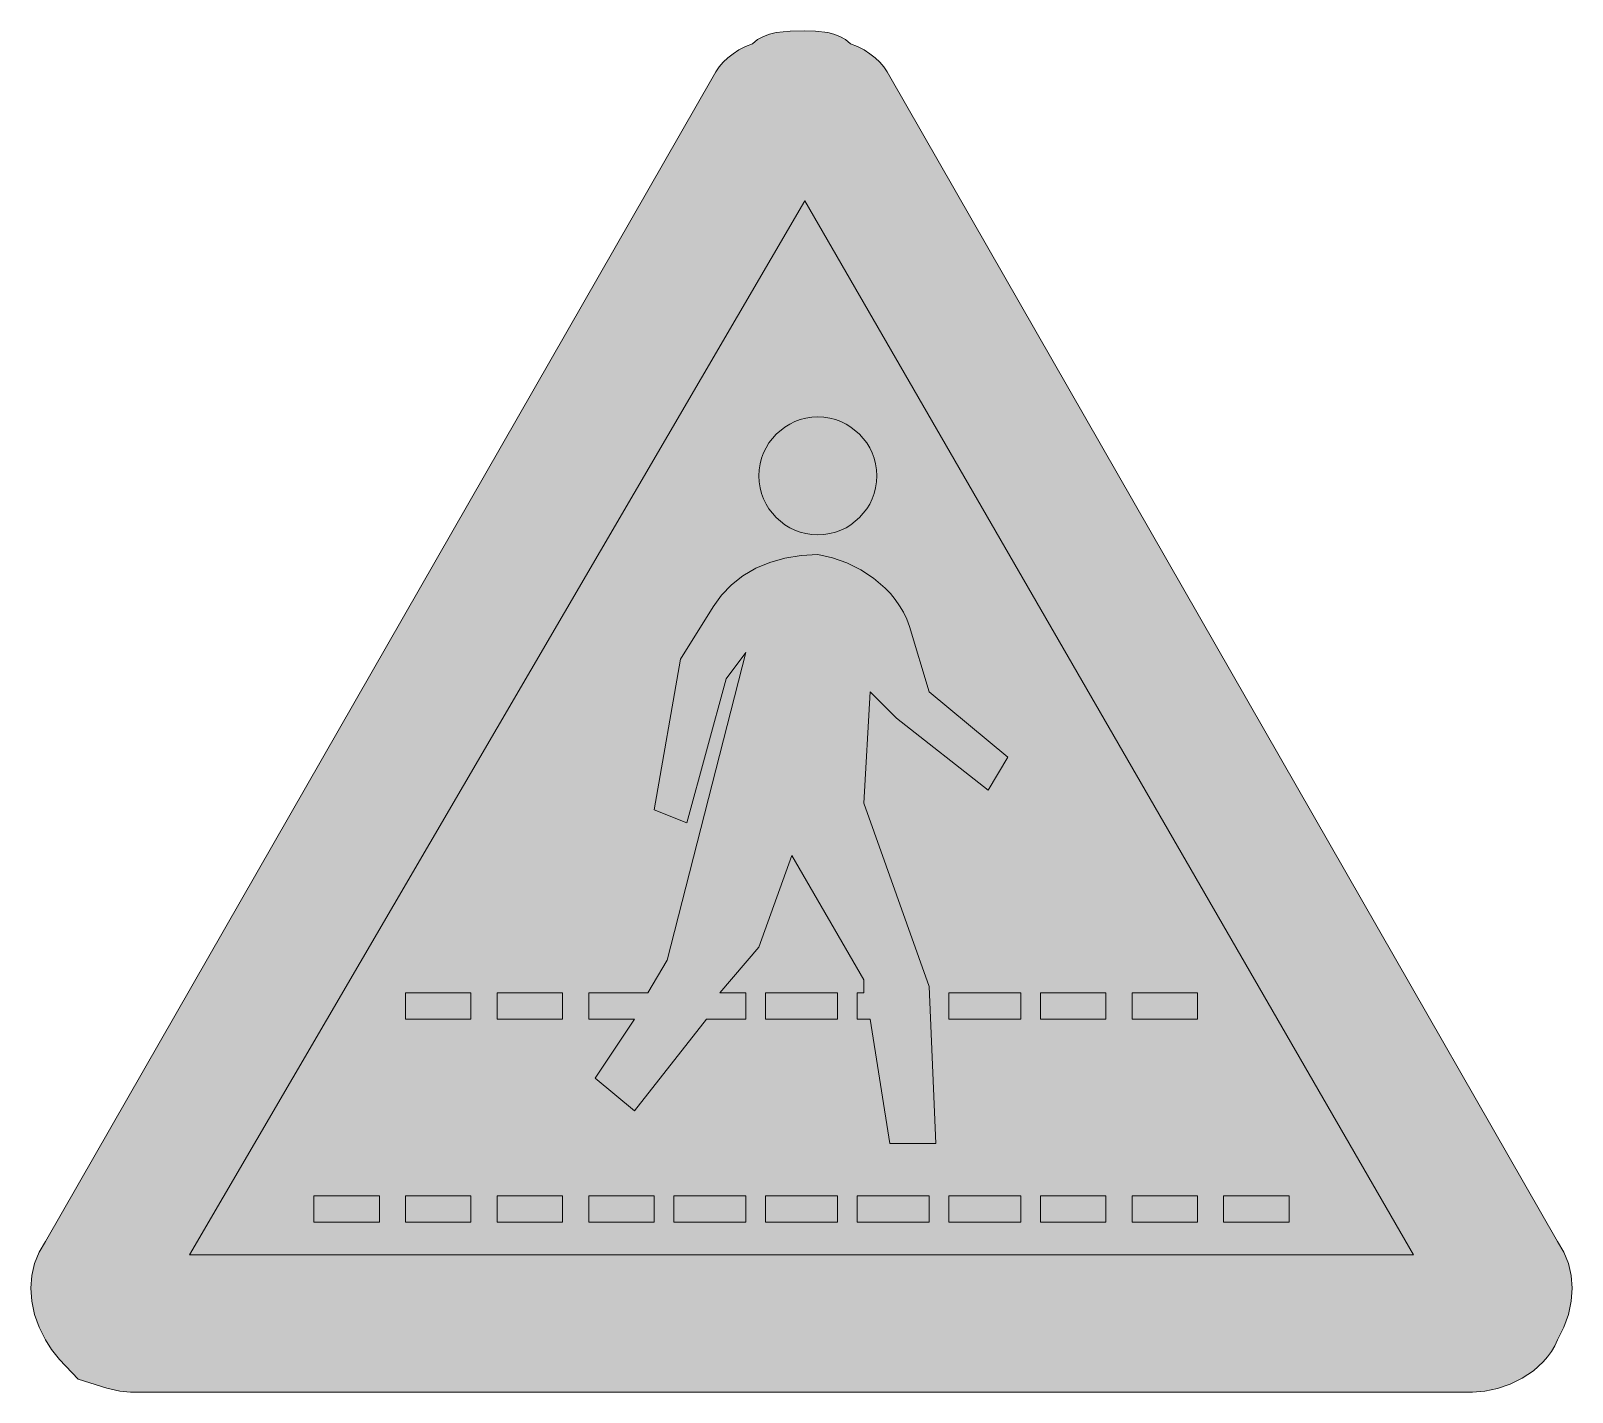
# Model space of a CAD drawing. Header units: metres. Extents: x 142 to 425, y 10 to 260.
import ezdxf

# ---------------------------------------------------------------- set-up
doc = ezdxf.new("R2010")
doc.units = ezdxf.units.M
for name, color, linetype, true_color in [('FILL_BLACK_000000', 7, 'Continuous', 0x000000), ('FILL_RED_FF0000', 7, 'Continuous', 0xff0000), ('FILL_WHITE_FFFFFF', 7, 'Continuous', 0xffffff)]:
    doc.layers.add(name, color=color, linetype=linetype, true_color=true_color)

msp = doc.modelspace()

# ---------------------------------------------------------------- hatches: boundary and pattern name
at = {"layer": 'FILL_BLACK_000000', "true_color": 0x000000}
h = msp.add_hatch(color=7, dxfattribs=at)
h.dxf.hatch_style = 1
h.paths.add_polyline_path([(297.15, 177.21), (296.99, 176.13), (296.73, 175.1), (296.37, 174.1), (295.91, 173.16), (295.37, 172.27), (294.06, 170.67), (292.46, 169.36), (291.57, 168.82), (290.63, 168.36), (289.63, 168), (288.6, 167.74), (287.52, 167.58), (286.41, 167.52), (285.3, 167.58), (284.22, 167.74), (283.19, 168), (282.19, 168.36), (281.25, 168.82), (280.36, 169.36), (278.76, 170.67), (277.45, 172.27), (276.91, 173.16), (276.45, 174.1), (276.09, 175.1), (275.83, 176.13), (275.67, 177.21), (275.61, 178.32), (275.67, 179.43), (275.83, 180.51), (276.09, 181.54), (276.45, 182.54), (276.91, 183.48), (277.45, 184.37), (278.76, 185.97), (280.36, 187.28), (281.25, 187.82), (282.19, 188.28), (283.19, 188.64), (284.22, 188.9), (285.3, 189.06), (286.41, 189.12), (287.52, 189.06), (288.6, 188.9), (289.63, 188.64), (290.63, 188.28), (291.57, 187.82), (292.46, 187.28), (294.06, 185.97), (295.37, 184.37), (295.91, 183.48), (296.37, 182.54), (296.73, 181.54), (296.99, 180.51), (297.15, 179.43), (297.21, 178.32), (297.15, 177.21)])
h = msp.add_hatch(color=7, dxfattribs=at)
h.dxf.hatch_style = 1
h.paths.add_polyline_path([(299.61, 55.92), (296.01, 78.72), (293.61, 78.72), (293.61, 83.52), (294.81, 83.52), (294.81, 85.92), (281.61, 108.72), (275.61, 91.92), (268.41, 83.52), (273.21, 83.52), (273.21, 78.72), (266.01, 78.72), (252.81, 61.92), (245.61, 67.92), (252.81, 78.72), (244.41, 78.72), (244.41, 83.52), (255.21, 83.52), (258.81, 89.52), (273.21, 145.92), (269.61, 141.12), (262.41, 114.72), (256.41, 117.12), (261.21, 144.72), (267.21, 154.32), (268.72, 156.46), (270.55, 158.35), (272.65, 159.99), (275.01, 161.37), (277.59, 162.46), (280.37, 163.26), (283.32, 163.75), (286.41, 163.92), (289.1, 163.3), (291.73, 162.36), (294.26, 161.11), (296.61, 159.57), (298.74, 157.74), (299.7, 156.73), (300.58, 155.65), (301.39, 154.51), (302.09, 153.31), (302.7, 152.04), (303.21, 150.72), (306.81, 138.72), (321.21, 126.72), (317.61, 120.72), (300.81, 133.92), (296.01, 138.72), (294.81, 118.32), (306.81, 84.72), (308.01, 55.92), (299.61, 55.92)])
h = msp.add_hatch(color=7, dxfattribs=at)
h.dxf.hatch_style = 1
h.paths.add_polyline_path([(210.81, 83.52), (222.81, 83.52), (222.81, 78.72), (210.81, 78.72), (210.81, 83.52)])
h = msp.add_hatch(color=7, dxfattribs=at)
h.dxf.hatch_style = 1
h.paths.add_polyline_path([(227.61, 83.52), (239.61, 83.52), (239.61, 78.72), (227.61, 78.72), (227.61, 83.52)])
h = msp.add_hatch(color=7, dxfattribs=at)
h.dxf.hatch_style = 1
h.paths.add_polyline_path([(276.81, 83.52), (290.01, 83.52), (290.01, 78.72), (276.81, 78.72), (276.81, 83.52)])
h = msp.add_hatch(color=7, dxfattribs=at)
h.dxf.hatch_style = 1
h.paths.add_polyline_path([(310.41, 83.52), (323.61, 83.52), (323.61, 78.72), (310.41, 78.72), (310.41, 83.52)])
h = msp.add_hatch(color=7, dxfattribs=at)
h.dxf.hatch_style = 1
h.paths.add_polyline_path([(327.21, 83.52), (339.21, 83.52), (339.21, 78.72), (327.21, 78.72), (327.21, 83.52)])
h = msp.add_hatch(color=7, dxfattribs=at)
h.dxf.hatch_style = 1
h.paths.add_polyline_path([(344.01, 83.52), (356.01, 83.52), (356.01, 78.72), (344.01, 78.72), (344.01, 83.52)])
h = msp.add_hatch(color=7, dxfattribs=at)
h.dxf.hatch_style = 1
h.paths.add_polyline_path([(194.01, 46.32), (206.01, 46.32), (206.01, 41.52), (194.01, 41.52), (194.01, 46.32)])
h = msp.add_hatch(color=7, dxfattribs=at)
h.dxf.hatch_style = 1
h.paths.add_polyline_path([(210.81, 46.32), (222.81, 46.32), (222.81, 41.52), (210.81, 41.52), (210.81, 46.32)])
h = msp.add_hatch(color=7, dxfattribs=at)
h.dxf.hatch_style = 1
h.paths.add_polyline_path([(227.61, 46.32), (239.61, 46.32), (239.61, 41.52), (227.61, 41.52), (227.61, 46.32)])
h = msp.add_hatch(color=7, dxfattribs=at)
h.dxf.hatch_style = 1
h.paths.add_polyline_path([(244.41, 46.32), (256.41, 46.32), (256.41, 41.52), (244.41, 41.52), (244.41, 46.32)])
h = msp.add_hatch(color=7, dxfattribs=at)
h.dxf.hatch_style = 1
h.paths.add_polyline_path([(260.01, 46.32), (273.21, 46.32), (273.21, 41.52), (260.01, 41.52), (260.01, 46.32)])
h = msp.add_hatch(color=7, dxfattribs=at)
h.dxf.hatch_style = 1
h.paths.add_polyline_path([(276.81, 46.32), (290.01, 46.32), (290.01, 41.52), (276.81, 41.52), (276.81, 46.32)])
h = msp.add_hatch(color=7, dxfattribs=at)
h.dxf.hatch_style = 1
h.paths.add_polyline_path([(293.61, 46.32), (306.81, 46.32), (306.81, 41.52), (293.61, 41.52), (293.61, 46.32)])
h = msp.add_hatch(color=7, dxfattribs=at)
h.dxf.hatch_style = 1
h.paths.add_polyline_path([(310.41, 46.32), (323.61, 46.32), (323.61, 41.52), (310.41, 41.52), (310.41, 46.32)])
h = msp.add_hatch(color=7, dxfattribs=at)
h.dxf.hatch_style = 1
h.paths.add_polyline_path([(327.21, 46.32), (339.21, 46.32), (339.21, 41.52), (327.21, 41.52), (327.21, 46.32)])
h = msp.add_hatch(color=7, dxfattribs=at)
h.dxf.hatch_style = 1
h.paths.add_polyline_path([(344.01, 46.32), (356.01, 46.32), (356.01, 41.52), (344.01, 41.52), (344.01, 46.32)])
h = msp.add_hatch(color=7, dxfattribs=at)
h.dxf.hatch_style = 1
h.paths.add_polyline_path([(360.81, 46.32), (372.81, 46.32), (372.81, 41.52), (360.81, 41.52), (360.81, 46.32)])
at = {"layer": 'FILL_RED_FF0000', "true_color": 0xff0000}
h = msp.add_hatch(color=7, dxfattribs=at)
h.dxf.hatch_style = 1
h.paths.add_polyline_path([(423.19, 36.01), (424.03, 33.93), (424.54, 31.7), (424.71, 29.37), (424.54, 26.99), (424.03, 24.59), (423.19, 22.22), (422.01, 19.92), (421.51, 18.82), (420.9, 17.78), (420.19, 16.81), (419.4, 15.89), (417.6, 14.25), (415.56, 12.87), (413.35, 11.78), (411.04, 10.98), (408.7, 10.49), (406.41, 10.32), (160.41, 10.32), (158.4, 10.53), (156.06, 11.07), (150.81, 12.72), (147.36, 16.32), (145.92, 18.12), (144.81, 19.92), (143.63, 22.22), (142.78, 24.59), (142.28, 26.99), (142.11, 29.37), (142.28, 31.7), (142.78, 33.93), (143.63, 36.01), (144.81, 37.92), (267.21, 251.52), (267.72, 252.42), (268.33, 253.3), (269.07, 254.16), (269.91, 254.97), (270.87, 255.73), (271.93, 256.41), (273.12, 257.02), (274.41, 257.52), (275.36, 258.31), (276.42, 258.91), (277.55, 259.33), (278.76, 259.62), (281.33, 259.88), (284.01, 259.92), (286, 259.88), (288.21, 259.62), (289.33, 259.33), (290.42, 258.91), (291.46, 258.31), (292.41, 257.52), (293.7, 257.02), (294.88, 256.41), (295.95, 255.73), (296.91, 254.97), (297.75, 254.16), (298.48, 253.3), (299.1, 252.42), (299.61, 251.52), (422.01, 37.92), (423.19, 36.01)])
at = {"layer": 'FILL_WHITE_FFFFFF', "true_color": 0xffffff}
h = msp.add_hatch(color=7, dxfattribs=at)
h.dxf.hatch_style = 1
h.paths.add_polyline_path([(284.01, 228.72), (395.61, 35.52), (171.21, 35.52), (284.01, 228.72)])

# ---------------------------------------------------------------- linework, layer by layer
at = {"layer": 'FILL_BLACK_000000', "lineweight": 0, "true_color": 0x000000}
for points in [[(297.15, 177.21), (296.99, 176.13), (296.73, 175.1), (296.37, 174.1), (295.91, 173.16), (295.37, 172.27), (294.06, 170.67), (292.46, 169.36), (291.57, 168.82), (290.63, 168.36), (289.63, 168), (288.6, 167.74), (287.52, 167.58), (286.41, 167.52), (285.3, 167.58), (284.22, 167.74), (283.19, 168), (282.19, 168.36), (281.25, 168.82), (280.36, 169.36), (278.76, 170.67), (277.45, 172.27), (276.91, 173.16), (276.45, 174.1), (276.09, 175.1), (275.83, 176.13), (275.67, 177.21), (275.61, 178.32), (275.67, 179.43), (275.83, 180.51), (276.09, 181.54), (276.45, 182.54), (276.91, 183.48), (277.45, 184.37), (278.76, 185.97), (280.36, 187.28), (281.25, 187.82), (282.19, 188.28), (283.19, 188.64), (284.22, 188.9), (285.3, 189.06), (286.41, 189.12), (287.52, 189.06), (288.6, 188.9), (289.63, 188.64), (290.63, 188.28), (291.57, 187.82), (292.46, 187.28), (294.06, 185.97), (295.37, 184.37), (295.91, 183.48), (296.37, 182.54), (296.73, 181.54), (296.99, 180.51), (297.15, 179.43), (297.21, 178.32)], [(299.61, 55.92), (296.01, 78.72), (293.61, 78.72), (293.61, 83.52), (294.81, 83.52), (294.81, 85.92), (281.61, 108.72), (275.61, 91.92), (268.41, 83.52), (273.21, 83.52), (273.21, 78.72), (266.01, 78.72), (252.81, 61.92), (245.61, 67.92), (252.81, 78.72), (244.41, 78.72), (244.41, 83.52), (255.21, 83.52), (258.81, 89.52), (273.21, 145.92), (269.61, 141.12), (262.41, 114.72), (256.41, 117.12), (261.21, 144.72), (267.21, 154.32), (268.72, 156.46), (270.55, 158.35), (272.65, 159.99), (275.01, 161.37), (277.59, 162.46), (280.37, 163.26), (283.32, 163.75), (286.41, 163.92), (289.1, 163.3), (291.73, 162.36), (294.26, 161.11), (296.61, 159.57), (298.74, 157.74), (299.7, 156.73), (300.58, 155.65), (301.39, 154.51), (302.09, 153.31), (302.7, 152.04), (303.21, 150.72), (306.81, 138.72), (321.21, 126.72), (317.61, 120.72), (300.81, 133.92), (296.01, 138.72), (294.81, 118.32), (306.81, 84.72), (308.01, 55.92)], [(210.81, 83.52), (222.81, 83.52), (222.81, 78.72), (210.81, 78.72)], [(227.61, 83.52), (239.61, 83.52), (239.61, 78.72), (227.61, 78.72)], [(276.81, 83.52), (290.01, 83.52), (290.01, 78.72), (276.81, 78.72)], [(310.41, 83.52), (323.61, 83.52), (323.61, 78.72), (310.41, 78.72)], [(327.21, 83.52), (339.21, 83.52), (339.21, 78.72), (327.21, 78.72)], [(344.01, 83.52), (356.01, 83.52), (356.01, 78.72), (344.01, 78.72)], [(194.01, 46.32), (206.01, 46.32), (206.01, 41.52), (194.01, 41.52)], [(210.81, 46.32), (222.81, 46.32), (222.81, 41.52), (210.81, 41.52)], [(227.61, 46.32), (239.61, 46.32), (239.61, 41.52), (227.61, 41.52)], [(244.41, 46.32), (256.41, 46.32), (256.41, 41.52), (244.41, 41.52)], [(260.01, 46.32), (273.21, 46.32), (273.21, 41.52), (260.01, 41.52)], [(276.81, 46.32), (290.01, 46.32), (290.01, 41.52), (276.81, 41.52)], [(293.61, 46.32), (306.81, 46.32), (306.81, 41.52), (293.61, 41.52)], [(310.41, 46.32), (323.61, 46.32), (323.61, 41.52), (310.41, 41.52)], [(327.21, 46.32), (339.21, 46.32), (339.21, 41.52), (327.21, 41.52)], [(344.01, 46.32), (356.01, 46.32), (356.01, 41.52), (344.01, 41.52)], [(360.81, 46.32), (372.81, 46.32), (372.81, 41.52), (360.81, 41.52)]]:
    msp.add_lwpolyline(points, close=True, dxfattribs=at)
at = {"layer": 'FILL_RED_FF0000', "lineweight": 0, "true_color": 0xff0000}
msp.add_lwpolyline([(423.19, 36.01), (424.03, 33.93), (424.54, 31.7), (424.71, 29.37), (424.54, 26.99), (424.03, 24.59), (423.19, 22.22), (422.01, 19.92), (421.51, 18.82), (420.9, 17.78), (420.19, 16.81), (419.4, 15.89), (417.6, 14.25), (415.56, 12.87), (413.35, 11.78), (411.04, 10.98), (408.7, 10.49), (406.41, 10.32), (160.41, 10.32), (158.4, 10.53), (156.06, 11.07), (150.81, 12.72), (147.36, 16.32), (145.92, 18.12), (144.81, 19.92), (143.63, 22.22), (142.78, 24.59), (142.28, 26.99), (142.11, 29.37), (142.28, 31.7), (142.78, 33.93), (143.63, 36.01), (144.81, 37.92), (267.21, 251.52), (267.72, 252.42), (268.33, 253.3), (269.07, 254.16), (269.91, 254.97), (270.87, 255.73), (271.93, 256.41), (273.12, 257.02), (274.41, 257.52), (275.36, 258.31), (276.42, 258.91), (277.55, 259.33), (278.76, 259.62), (281.33, 259.88), (284.01, 259.92), (286, 259.88), (288.21, 259.62), (289.33, 259.33), (290.42, 258.91), (291.46, 258.31), (292.41, 257.52), (293.7, 257.02), (294.88, 256.41), (295.95, 255.73), (296.91, 254.97), (297.75, 254.16), (298.48, 253.3), (299.1, 252.42), (299.61, 251.52), (422.01, 37.92)], close=True, dxfattribs=at)
at = {"layer": 'FILL_WHITE_FFFFFF', "lineweight": 0, "true_color": 0xff0000}
msp.add_lwpolyline([(284.01, 228.72), (395.61, 35.52), (171.21, 35.52)], close=True, dxfattribs=at)

doc.saveas('drawing.dxf')
